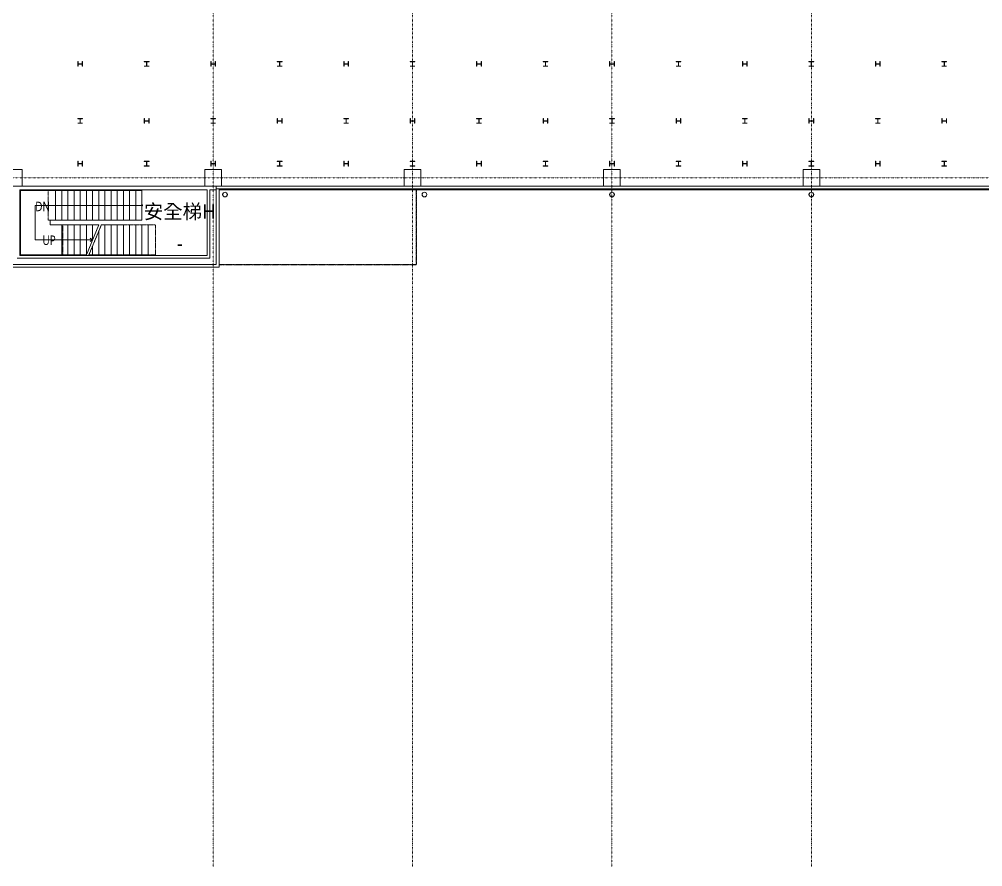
# Model space of a CAD drawing. Extents: x -32000 to 290600, y -111057 to 131250.
# Drawn here: x 68632 to 109219, y -29000 to 6681 of the extents above; entities that cross this region are included whole.
import ezdxf
from ezdxf.enums import TextEntityAlignment as Align

# ---------------------------------------------------------------- set-up
doc = ezdxf.new("R2010")
doc.units = 0
doc.header["$LTSCALE"] = 5
for name, pattern in [('H12PL2$0$JJP_三點線', [0.9, 0.3, -0.15, 0, -0.15, 0, -0.15, 0, -0.15]), ('H12PL2$0$JJP_虛線(退縮線、投影線、地下室範圍、非屬本工程、圖面分區)', [0.45, 0.3, -0.15]), ('H12PL2$0$虛線', [0.846667, 0.423333, -0.423333])]:
    doc.linetypes.add(name, pattern=pattern)
for name, color, linetype in [('H12PL2$0$A-OBJE-MEP', 252, 'Continuous'), ('H12PL2$0$A-STRS', 252, 'Continuous'), ('H12PL2$0$A-TEXT', 252, 'Continuous'), ('H12PL2$0$A-WALL-EX', 252, 'Continuous'), ('H12PL2$0$A-WALL-IN', 252, 'Continuous'), ('H12PL2$0$A-ZONE', 252, 'Continuous'), ('H12PL2$0$S-COL', 252, 'Continuous'), ('H12PL2$0$S-GRID', 252, 'Continuous')]:
    doc.layers.add(name, color=color, linetype=linetype)
doc.styles.add('H12PL2$0$Standard', font='', dxfattribs={"width": 0.8})
doc.styles.get('H12PL2$0$Standard').set_extended_font_data('Microsoft JhengHei')

# ---------------------------------------------------------------- blocks, each defined once
blk = doc.blocks.new('H12PL2')
at = {"layer": 'H12PL2$0$A-OBJE-MEP', "lineweight": 0, "flags": 128}
for points in [[(77395, -700, 1), (77205, -700, 1)], [(85795, -700, 1), (85605, -700, 1)], [(93695, -700, 1), (93505, -700, 1)], [(102095, -700, 1), (101905, -700, 1)]]:
    blk.add_lwpolyline(points, format="xyb", close=True, dxfattribs=at)
at = {"layer": 'H12PL2$0$A-OBJE-MEP', "lineweight": 0}
for centre in [(77300, -700), (85700, -700), (93600, -700), (102000, -700)]:
    blk.add_circle(centre, 100, dxfattribs=at)
at = {"layer": 'H12PL2$0$A-STRS', "lineweight": 0}
for p, q in [((68680, -3230), (68680, -530)), ((68680, -530), (69853.32, -530)), ((68680, -3230), (68680, -530)), ((68680, -530), (70160, -530)), ((69853.32, -530), (70160, -530)), ((70160, -530), (73800, -530)), ((70160, -530), (70160, -1780)), ((70160, -530), (70160, -1780)), ((70160, -530), (70160, -1780)), ((70160, -1780), (70160, -530)), ((70160, -530), (70420, -530)), ((70160, -530), (70160, -1780)), ((70420, -530), (70420, -1780)), ((70420, -1780), (70420, -530)), ((70420, -530), (70680, -530)), ((70420, -530), (70420, -1780)), ((70680, -530), (70680, -1780)), ((70680, -1780), (70680, -530)), ((70680, -530), (70940, -530)), ((70680, -530), (70680, -1780)), ((70940, -530), (70940, -1780)), ((70940, -1780), (70940, -530)), ((70940, -530), (71200, -530)), ((70940, -530), (70940, -1780)), ((71200, -530), (71200, -1780)), ((71200, -1780), (71200, -530)), ((71200, -530), (71460, -530)), ((71200, -530), (71200, -1780)), ((71460, -530), (71460, -1780)), ((71460, -1780), (71460, -530)), ((71460, -530), (71720, -530)), ((71460, -530), (71460, -1780)), ((71720, -530), (71720, -1780)), ((71720, -1780), (71720, -530)), ((71720, -530), (71980, -530)), ((71720, -530), (71720, -1780)), ((71980, -530), (71980, -1780)), ((71980, -1780), (71980, -530)), ((71980, -530), (72240, -530)), ((71980, -530), (71980, -1780)), ((72240, -530), (72240, -1780)), ((72240, -1780), (72240, -530)), ((72240, -530), (72500, -530)), ((72240, -530), (72240, -1780)), ((72500, -530), (72500, -1780)), ((72500, -1780), (72500, -530)), ((72500, -530), (72760, -530)), ((72500, -530), (72500, -1780)), ((72760, -530), (72760, -1780)), ((72760, -1780), (72760, -530)), ((72760, -530), (73020, -530)), ((72760, -530), (72760, -1780)), ((73020, -530), (73020, -1780)), ((73020, -1780), (73020, -530)), ((73020, -530), (73280, -530)), ((73020, -530), (73020, -1780)), ((73280, -530), (73280, -1780)), ((73280, -1780), (73280, -530)), ((73280, -530), (73540, -530)), ((73280, -530), (73280, -1780)), ((73540, -530), (73540, -1780)), ((73540, -1780), (73540, -530)), ((73540, -530), (73800, -530)), ((73540, -530), (73540, -1780)), ((73800, -530), (73800, -1780)), ((73800, -530), (73800, -1780)), ((70160, -1155), (69305, -1155)), ((69305, -1155), (69305, -2605)), ((73540, -1155), (70160, -1155)), ((73800, -1155), (73540, -1155)), ((70160, -1780), (69930, -1780)), ((69930, -1780), (69930, -1980)), ((70160, -1780), (69930, -1780)), ((69930, -1780), (69930, -1980)), ((69930, -1980), (70420, -1980)), ((69930, -1980), (70420, -1980)), ((73800, -1780), (70160, -1780)), ((70420, -1780), (70160, -1780)), ((70680, -1780), (70420, -1780)), ((70420, -1980), (71980, -1980)), ((70420, -3230), (70420, -1980)), ((70420, -3230), (70420, -1980)), ((70420, -1980), (70420, -3230)), ((70420, -3230), (70420, -1980)), ((70420, -1980), (70680, -1980)), ((70940, -1780), (70680, -1780)), ((70680, -3230), (70680, -1980)), ((70680, -1980), (70680, -3230)), ((70680, -3230), (70680, -1980)), ((70680, -1980), (70940, -1980)), ((71200, -1780), (70940, -1780)), ((70940, -3230), (70940, -1980)), ((70940, -1980), (70940, -3230)), ((70940, -3230), (70940, -1980)), ((70940, -1980), (71200, -1980)), ((71460, -1780), (71200, -1780)), ((71200, -3230), (71200, -1980)), ((71200, -1980), (71200, -3230)), ((71200, -3230), (71200, -1980)), ((71200, -1980), (71460, -1980)), ((71720, -1780), (71460, -1780)), ((71460, -3230), (71460, -1980)), ((71460, -1980), (71460, -3230)), ((71460, -3230), (71460, -1980)), ((71460, -1980), (71720, -1980)), ((71460, -3230), (71980, -1980)), ((71980, -1780), (71720, -1780)), ((71720, -2605), (71720, -1980)), ((71720, -1980), (71720, -2605)), ((71720, -2605), (71720, -1980)), ((71720, -1980), (71980, -1980)), ((72240, -1780), (71980, -1780)), ((72500, -1780), (72240, -1780)), ((72760, -1780), (72500, -1780)), ((73020, -1780), (72760, -1780)), ((73280, -1780), (73020, -1780)), ((73540, -1780), (73280, -1780)), ((73800, -1780), (73540, -1780)), ((69305, -2605), (70420, -2605)), ((70420, -2605), (71720, -2605)), ((71620, -2530), (71720, -2605)), ((71720, -2605), (71620, -2680)), ((70420, -3230), (68680, -3230)), ((70420, -3230), (68680, -3230)), ((71460, -3230), (70420, -3230)), ((70680, -3230), (70420, -3230)), ((70940, -3230), (70680, -3230)), ((71200, -3230), (70940, -3230)), ((71460, -3230), (71200, -3230))]:
    blk.add_line(p, q, dxfattribs=at)
at = {"layer": 'H12PL2$0$A-STRS', "linetype": 'H12PL2$0$JJP_虛線(退縮線、投影線、地下室範圍、非屬本工程、圖面分區)', "lineweight": 0}
for p, q in [((69853.32, -1780), (69853.32, -530)), ((73535.65, -1780), (73535.65, -530)), ((69930, -1780), (69853.32, -1780)), ((70466.68, -3230), (70466.68, -1980)), ((71568.31, -3230), (72088.31, -1980)), ((72088.31, -1980), (72240, -1980)), ((72240, -3230), (72240, -1980)), ((72240, -1980), (72240, -3230)), ((72240, -3230), (72240, -1980)), ((72240, -1980), (72500, -1980)), ((72500, -3230), (72500, -1980)), ((72500, -1980), (72500, -3230)), ((72500, -3230), (72500, -1980)), ((72500, -1980), (72760, -1980)), ((72760, -3230), (72760, -1980)), ((72760, -1980), (72760, -3230)), ((72760, -3230), (72760, -1980)), ((72760, -1980), (73020, -1980)), ((73020, -3230), (73020, -1980)), ((73020, -1980), (73020, -3230)), ((73020, -3230), (73020, -1980)), ((73020, -1980), (73280, -1980)), ((73280, -3230), (73280, -1980)), ((73280, -1980), (73280, -3230)), ((73280, -3230), (73280, -1980)), ((73280, -1980), (73540, -1980)), ((73540, -3230), (73540, -1980)), ((73540, -1980), (73540, -3230)), ((73540, -3230), (73540, -1980)), ((73540, -1980), (73800, -1980)), ((73800, -3230), (73800, -1980)), ((73800, -1980), (73800, -3230)), ((73800, -3230), (73800, -1980)), ((73800, -1980), (74060, -1980)), ((74060, -1980), (74366.68, -1980)), ((74060, -3230), (74060, -1980)), ((74060, -1980), (74060, -3230)), ((74366.68, -1980), (74366.68, -3230)), ((71980, -3230), (71980, -2240.36)), ((71980, -2240.36), (71980, -3230)), ((71980, -3230), (71980, -2240.36)), ((71720, -3230), (71568.31, -3230)), ((71720, -3230), (71720, -2865.36)), ((71720, -2865.36), (71720, -3230)), ((71720, -3230), (71720, -2865.36)), ((71980, -3230), (71720, -3230)), ((72240, -3230), (71980, -3230)), ((72500, -3230), (72240, -3230)), ((72760, -3230), (72500, -3230)), ((73020, -3230), (72760, -3230)), ((73280, -3230), (73020, -3230)), ((73540, -3230), (73280, -3230)), ((73800, -3230), (73540, -3230)), ((74060, -3230), (73800, -3230)), ((74366.68, -3230), (74060, -3230))]:
    blk.add_line(p, q, dxfattribs=at)
at = {"layer": 'H12PL2$0$A-STRS', "linetype": 'H12PL2$0$虛線', "lineweight": 0}
for p, q in [((72088.31, -1980), (74060, -1980)), ((74060, -3230), (71568.31, -3230))]:
    blk.add_line(p, q, dxfattribs=at)
at = {"layer": 'H12PL2$0$A-STRS', "lineweight": 0, "flags": 128}
blk.add_lwpolyline([(73800, -1180, -1), (73800, -1130, -1)], format="xyb", close=True, dxfattribs=at)
at = {"layer": 'H12PL2$0$A-WALL-EX', "lineweight": 0}
for p, q in [((77050, -350), (76930, -350)), ((76930, -350), (76930, -465)), ((77050, -350), (76930, -350)), ((76930, -465), (77050, -465)), ((76930, -465), (77050, -465)), ((126700, -465), (77050, -465))]:
    blk.add_line(p, q, dxfattribs=at)
at = {"layer": 'H12PL2$0$A-WALL-EX', "lineweight": 0, "flags": 128}
for points in [[(76930, -350), (76930, -3640)], [(77050, -350), (76930, -350)], [(126735, -350), (77050, -350)], [(77050, -500), (77050, -465)], [(77050, -3640), (77050, -465)], [(77050, -500), (126700, -500)], [(77050, -500), (126700, -500)], [(77050, -500), (126700, -500)], [(77050, -500), (126700, -500)], [(76930, -3640), (68270, -3640)], [(77050, -3760), (77050, -3640)], [(68150, -3760), (77050, -3760)]]:
    blk.add_lwpolyline(points, dxfattribs=at)
at = {"layer": 'H12PL2$0$A-WALL-EX', "linetype": 'H12PL2$0$JJP_虛線(退縮線、投影線、地下室範圍、非屬本工程、圖面分區)', "lineweight": 0, "flags": 128}
for points in [[(85350, -500), (85362, -500)], [(85350, -500), (85350, -3650)], [(85362, -3650), (85362, -500)], [(85350, -3650), (77050, -3650)], [(77050, -3662), (77050, -3650)], [(85362, -3662), (85362, -3650)], [(77050, -3662), (85362, -3662)]]:
    blk.add_lwpolyline(points, dxfattribs=at)
at = {"layer": 'H12PL2$0$A-WALL-IN', "lineweight": 0, "flags": 128}
for points in [[(76450, -350), (68750, -350)], [(76930, -500), (76930, -350)], [(68650, -3259.5), (68650, -500)], [(68650, -500), (76549.5, -500)], [(76549.5, -500), (76549.5, -3259.5)], [(76662.5, -3372.5), (76662.5, -500)], [(76662.5, -500), (76930, -500)], [(68537, -3372.5), (68650, -3372.5)], [(76549.5, -3259.5), (68650, -3259.5)], [(68650, -3372.5), (76549.5, -3372.5)], [(76662.5, -3372.5), (76549.5, -3372.5)]]:
    blk.add_lwpolyline(points, dxfattribs=at)
at = {"layer": 'H12PL2$0$S-COL', "lineweight": 0, "flags": 128}
for points in [[(71300, 4900), (71288, 4900), (71288, 4817, -0.41421356), (71275, 4804), (71125, 4804, -0.41421356), (71112, 4817), (71112, 4900), (71100, 4900), (71100, 4700), (71112, 4700), (71112, 4783, -0.41421356), (71125, 4796), (71275, 4796, -0.41421356), (71288, 4783), (71288, 4700), (71300, 4700)], [(74100, 4700), (74100, 4712), (74017, 4712, -0.41421356), (74004, 4725), (74004, 4875, -0.41421356), (74017, 4888), (74100, 4888), (74100, 4900), (73900, 4900), (73900, 4888), (73983, 4888, -0.41421356), (73996, 4875), (73996, 4725, -0.41421356), (73983, 4712), (73900, 4712), (73900, 4700)], [(76900, 4900), (76888, 4900), (76888, 4817, -0.41421356), (76875, 4804), (76725, 4804, -0.41421356), (76712, 4817), (76712, 4900), (76700, 4900), (76700, 4700), (76712, 4700), (76712, 4783, -0.41421356), (76725, 4796), (76875, 4796, -0.41421356), (76888, 4783), (76888, 4700), (76900, 4700)], [(79700, 4700), (79700, 4712), (79617, 4712, -0.41421356), (79604, 4725), (79604, 4875, -0.41421356), (79617, 4888), (79700, 4888), (79700, 4900), (79500, 4900), (79500, 4888), (79583, 4888, -0.41421356), (79596, 4875), (79596, 4725, -0.41421356), (79583, 4712), (79500, 4712), (79500, 4700)], [(82500, 4900), (82488, 4900), (82488, 4817, -0.41421356), (82475, 4804), (82325, 4804, -0.41421356), (82312, 4817), (82312, 4900), (82300, 4900), (82300, 4700), (82312, 4700), (82312, 4783, -0.41421356), (82325, 4796), (82475, 4796, -0.41421356), (82488, 4783), (82488, 4700), (82500, 4700)], [(85300, 4700), (85300, 4712), (85217, 4712, -0.41421356), (85204, 4725), (85204, 4875, -0.41421356), (85217, 4888), (85300, 4888), (85300, 4900), (85100, 4900), (85100, 4888), (85183, 4888, -0.41421356), (85196, 4875), (85196, 4725, -0.41421356), (85183, 4712), (85100, 4712), (85100, 4700)], [(88100, 4900), (88088, 4900), (88088, 4817, -0.41421356), (88075, 4804), (87925, 4804, -0.41421356), (87912, 4817), (87912, 4900), (87900, 4900), (87900, 4700), (87912, 4700), (87912, 4783, -0.41421356), (87925, 4796), (88075, 4796, -0.41421356), (88088, 4783), (88088, 4700), (88100, 4700)], [(90900, 4700), (90900, 4712), (90817, 4712, -0.41421356), (90804, 4725), (90804, 4875, -0.41421356), (90817, 4888), (90900, 4888), (90900, 4900), (90700, 4900), (90700, 4888), (90783, 4888, -0.41421356), (90796, 4875), (90796, 4725, -0.41421356), (90783, 4712), (90700, 4712), (90700, 4700)], [(93700, 4900), (93688, 4900), (93688, 4817, -0.41421356), (93675, 4804), (93525, 4804, -0.41421356), (93512, 4817), (93512, 4900), (93500, 4900), (93500, 4700), (93512, 4700), (93512, 4783, -0.41421356), (93525, 4796), (93675, 4796, -0.41421356), (93688, 4783), (93688, 4700), (93700, 4700)], [(96500, 4700), (96500, 4712), (96417, 4712, -0.41421356), (96404, 4725), (96404, 4875, -0.41421356), (96417, 4888), (96500, 4888), (96500, 4900), (96300, 4900), (96300, 4888), (96383, 4888, -0.41421356), (96396, 4875), (96396, 4725, -0.41421356), (96383, 4712), (96300, 4712), (96300, 4700)], [(99300, 4900), (99288, 4900), (99288, 4817, -0.41421356), (99275, 4804), (99125, 4804, -0.41421356), (99112, 4817), (99112, 4900), (99100, 4900), (99100, 4700), (99112, 4700), (99112, 4783, -0.41421356), (99125, 4796), (99275, 4796, -0.41421356), (99288, 4783), (99288, 4700), (99300, 4700)], [(102100, 4700), (102100, 4712), (102017, 4712, -0.41421356), (102004, 4725), (102004, 4875, -0.41421356), (102017, 4888), (102100, 4888), (102100, 4900), (101900, 4900), (101900, 4888), (101983, 4888, -0.41421356), (101996, 4875), (101996, 4725, -0.41421356), (101983, 4712), (101900, 4712), (101900, 4700)], [(104900, 4900), (104888, 4900), (104888, 4817, -0.41421356), (104875, 4804), (104725, 4804, -0.41421356), (104712, 4817), (104712, 4900), (104700, 4900), (104700, 4700), (104712, 4700), (104712, 4783, -0.41421356), (104725, 4796), (104875, 4796, -0.41421356), (104888, 4783), (104888, 4700), (104900, 4700)], [(107700, 4700), (107700, 4712), (107617, 4712, -0.41421356), (107604, 4725), (107604, 4875, -0.41421356), (107617, 4888), (107700, 4888), (107700, 4900), (107500, 4900), (107500, 4888), (107583, 4888, -0.41421356), (107596, 4875), (107596, 4725, -0.41421356), (107583, 4712), (107500, 4712), (107500, 4700)], [(71300, 2300), (71300, 2312), (71217, 2312, -0.41421356), (71204, 2325), (71204, 2475, -0.41421356), (71217, 2488), (71300, 2488), (71300, 2500), (71100, 2500), (71100, 2488), (71183, 2488, -0.41421356), (71196, 2475), (71196, 2325, -0.41421356), (71183, 2312), (71100, 2312), (71100, 2300)], [(74100, 2500), (74088, 2500), (74088, 2417, -0.41421356), (74075, 2404), (73925, 2404, -0.41421356), (73912, 2417), (73912, 2500), (73900, 2500), (73900, 2300), (73912, 2300), (73912, 2383, -0.41421356), (73925, 2396), (74075, 2396, -0.41421356), (74088, 2383), (74088, 2300), (74100, 2300)], [(76900, 2300), (76900, 2312), (76817, 2312, -0.41421356), (76804, 2325), (76804, 2475, -0.41421356), (76817, 2488), (76900, 2488), (76900, 2500), (76700, 2500), (76700, 2488), (76783, 2488, -0.41421356), (76796, 2475), (76796, 2325, -0.41421356), (76783, 2312), (76700, 2312), (76700, 2300)], [(79700, 2500), (79688, 2500), (79688, 2417, -0.41421356), (79675, 2404), (79525, 2404, -0.41421356), (79512, 2417), (79512, 2500), (79500, 2500), (79500, 2300), (79512, 2300), (79512, 2383, -0.41421356), (79525, 2396), (79675, 2396, -0.41421356), (79688, 2383), (79688, 2300), (79700, 2300)], [(82500, 2300), (82500, 2312), (82417, 2312, -0.41421356), (82404, 2325), (82404, 2475, -0.41421356), (82417, 2488), (82500, 2488), (82500, 2500), (82300, 2500), (82300, 2488), (82383, 2488, -0.41421356), (82396, 2475), (82396, 2325, -0.41421356), (82383, 2312), (82300, 2312), (82300, 2300)], [(85300, 2500), (85288, 2500), (85288, 2417, -0.41421356), (85275, 2404), (85125, 2404, -0.41421356), (85112, 2417), (85112, 2500), (85100, 2500), (85100, 2300), (85112, 2300), (85112, 2383, -0.41421356), (85125, 2396), (85275, 2396, -0.41421356), (85288, 2383), (85288, 2300), (85300, 2300)], [(88100, 2300), (88100, 2312), (88017, 2312, -0.41421356), (88004, 2325), (88004, 2475, -0.41421356), (88017, 2488), (88100, 2488), (88100, 2500), (87900, 2500), (87900, 2488), (87983, 2488, -0.41421356), (87996, 2475), (87996, 2325, -0.41421356), (87983, 2312), (87900, 2312), (87900, 2300)], [(90900, 2500), (90888, 2500), (90888, 2417, -0.41421356), (90875, 2404), (90725, 2404, -0.41421356), (90712, 2417), (90712, 2500), (90700, 2500), (90700, 2300), (90712, 2300), (90712, 2383, -0.41421356), (90725, 2396), (90875, 2396, -0.41421356), (90888, 2383), (90888, 2300), (90900, 2300)], [(93700, 2300), (93700, 2312), (93617, 2312, -0.41421356), (93604, 2325), (93604, 2475, -0.41421356), (93617, 2488), (93700, 2488), (93700, 2500), (93500, 2500), (93500, 2488), (93583, 2488, -0.41421356), (93596, 2475), (93596, 2325, -0.41421356), (93583, 2312), (93500, 2312), (93500, 2300)], [(96500, 2500), (96488, 2500), (96488, 2417, -0.41421356), (96475, 2404), (96325, 2404, -0.41421356), (96312, 2417), (96312, 2500), (96300, 2500), (96300, 2300), (96312, 2300), (96312, 2383, -0.41421356), (96325, 2396), (96475, 2396, -0.41421356), (96488, 2383), (96488, 2300), (96500, 2300)], [(99300, 2300), (99300, 2312), (99217, 2312, -0.41421356), (99204, 2325), (99204, 2475, -0.41421356), (99217, 2488), (99300, 2488), (99300, 2500), (99100, 2500), (99100, 2488), (99183, 2488, -0.41421356), (99196, 2475), (99196, 2325, -0.41421356), (99183, 2312), (99100, 2312), (99100, 2300)], [(102100, 2500), (102088, 2500), (102088, 2417, -0.41421356), (102075, 2404), (101925, 2404, -0.41421356), (101912, 2417), (101912, 2500), (101900, 2500), (101900, 2300), (101912, 2300), (101912, 2383, -0.41421356), (101925, 2396), (102075, 2396, -0.41421356), (102088, 2383), (102088, 2300), (102100, 2300)], [(104900, 2300), (104900, 2312), (104817, 2312, -0.41421356), (104804, 2325), (104804, 2475, -0.41421356), (104817, 2488), (104900, 2488), (104900, 2500), (104700, 2500), (104700, 2488), (104783, 2488, -0.41421356), (104796, 2475), (104796, 2325, -0.41421356), (104783, 2312), (104700, 2312), (104700, 2300)], [(107700, 2500), (107688, 2500), (107688, 2417, -0.41421356), (107675, 2404), (107525, 2404, -0.41421356), (107512, 2417), (107512, 2500), (107500, 2500), (107500, 2300), (107512, 2300), (107512, 2383, -0.41421356), (107525, 2396), (107675, 2396, -0.41421356), (107688, 2383), (107688, 2300), (107700, 2300)], [(71300, 700), (71288, 700), (71288, 617, -0.41421356), (71275, 604), (71125, 604, -0.41421356), (71112, 617), (71112, 700), (71100, 700), (71100, 500), (71112, 500), (71112, 583, -0.41421356), (71125, 596), (71275, 596, -0.41421356), (71288, 583), (71288, 500), (71300, 500)], [(74100, 500), (74100, 512), (74017, 512, -0.41421356), (74004, 525), (74004, 675, -0.41421356), (74017, 688), (74100, 688), (74100, 700), (73900, 700), (73900, 688), (73983, 688, -0.41421356), (73996, 675), (73996, 525, -0.41421356), (73983, 512), (73900, 512), (73900, 500)], [(76900, 700), (76888, 700), (76888, 617, -0.41421356), (76875, 604), (76725, 604, -0.41421356), (76712, 617), (76712, 700), (76700, 700), (76700, 500), (76712, 500), (76712, 583, -0.41421356), (76725, 596), (76875, 596, -0.41421356), (76888, 583), (76888, 500), (76900, 500)], [(79700, 500), (79700, 512), (79617, 512, -0.41421356), (79604, 525), (79604, 675, -0.41421356), (79617, 688), (79700, 688), (79700, 700), (79500, 700), (79500, 688), (79583, 688, -0.41421356), (79596, 675), (79596, 525, -0.41421356), (79583, 512), (79500, 512), (79500, 500)], [(82500, 700), (82488, 700), (82488, 617, -0.41421356), (82475, 604), (82325, 604, -0.41421356), (82312, 617), (82312, 700), (82300, 700), (82300, 500), (82312, 500), (82312, 583, -0.41421356), (82325, 596), (82475, 596, -0.41421356), (82488, 583), (82488, 500), (82500, 500)], [(85300, 500), (85300, 512), (85217, 512, -0.41421356), (85204, 525), (85204, 675, -0.41421356), (85217, 688), (85300, 688), (85300, 700), (85100, 700), (85100, 688), (85183, 688, -0.41421356), (85196, 675), (85196, 525, -0.41421356), (85183, 512), (85100, 512), (85100, 500)], [(88100, 700), (88088, 700), (88088, 617, -0.41421356), (88075, 604), (87925, 604, -0.41421356), (87912, 617), (87912, 700), (87900, 700), (87900, 500), (87912, 500), (87912, 583, -0.41421356), (87925, 596), (88075, 596, -0.41421356), (88088, 583), (88088, 500), (88100, 500)], [(90900, 500), (90900, 512), (90817, 512, -0.41421356), (90804, 525), (90804, 675, -0.41421356), (90817, 688), (90900, 688), (90900, 700), (90700, 700), (90700, 688), (90783, 688, -0.41421356), (90796, 675), (90796, 525, -0.41421356), (90783, 512), (90700, 512), (90700, 500)], [(93700, 700), (93688, 700), (93688, 617, -0.41421356), (93675, 604), (93525, 604, -0.41421356), (93512, 617), (93512, 700), (93500, 700), (93500, 500), (93512, 500), (93512, 583, -0.41421356), (93525, 596), (93675, 596, -0.41421356), (93688, 583), (93688, 500), (93700, 500)], [(96500, 500), (96500, 512), (96417, 512, -0.41421356), (96404, 525), (96404, 675, -0.41421356), (96417, 688), (96500, 688), (96500, 700), (96300, 700), (96300, 688), (96383, 688, -0.41421356), (96396, 675), (96396, 525, -0.41421356), (96383, 512), (96300, 512), (96300, 500)], [(99300, 700), (99288, 700), (99288, 617, -0.41421356), (99275, 604), (99125, 604, -0.41421356), (99112, 617), (99112, 700), (99100, 700), (99100, 500), (99112, 500), (99112, 583, -0.41421356), (99125, 596), (99275, 596, -0.41421356), (99288, 583), (99288, 500), (99300, 500)], [(102100, 500), (102100, 512), (102017, 512, -0.41421356), (102004, 525), (102004, 675, -0.41421356), (102017, 688), (102100, 688), (102100, 700), (101900, 700), (101900, 688), (101983, 688, -0.41421356), (101996, 675), (101996, 525, -0.41421356), (101983, 512), (101900, 512), (101900, 500)], [(104900, 700), (104888, 700), (104888, 617, -0.41421356), (104875, 604), (104725, 604, -0.41421356), (104712, 617), (104712, 700), (104700, 700), (104700, 500), (104712, 500), (104712, 583, -0.41421356), (104725, 596), (104875, 596, -0.41421356), (104888, 583), (104888, 500), (104900, 500)], [(107700, 500), (107700, 512), (107617, 512, -0.41421356), (107604, 525), (107604, 675, -0.41421356), (107617, 688), (107700, 688), (107700, 700), (107500, 700), (107500, 688), (107583, 688, -0.41421356), (107596, 675), (107596, 525, -0.41421356), (107583, 512), (107500, 512), (107500, 500)]]:
    blk.add_lwpolyline(points, format="xyb", close=True, dxfattribs=at)
for points in [[(68270, -350), (68750, -350), (68750, 350), (68050, 350), (68050, -350)], [(77150, -350), (77150, 350), (76450, 350), (76450, -350), (76930, -350)], [(85550, -350), (85550, 350), (84850, 350), (84850, -350)], [(93950, -350), (93950, 350), (93250, 350), (93250, -350)], [(102350, -350), (102350, 350), (101650, 350), (101650, -350)]]:
    blk.add_lwpolyline(points, dxfattribs=at)
at = {"layer": 'H12PL2$0$S-GRID', "linetype": 'H12PL2$0$JJP_三點線', "lineweight": 0}
for p, q in [((76800, 128250), (76800, -28000)), ((85200, 128250), (85200, -28000)), ((93600, 128250), (93600, -28000)), ((102000, 128250), (102000, -28000)), ((-29000, 0), (289600, 0)), ((76800, -28000), (76800, -29000)), ((85200, -28000), (85200, -29000)), ((93600, -28000), (93600, -29000)), ((102000, -28000), (102000, -29000))]:
    blk.add_line(p, q, dxfattribs=at)
at = {"layer": 'H12PL2$0$A-TEXT', "linetype": 'Continuous', "lineweight": 0, "char_height": 400, "attachment_point": 4, "style": 'H12PL2$0$Standard'}
for s, insert in [('\\A1;DN', (69305, -1200.61)), ('\\A1;UP', (69609.52, -2624.51))]:
    blk.add_mtext(s, dxfattribs=dict(at, insert=insert))
at = {"layer": 'H12PL2$0$A-ZONE', "style": 'H12PL2$0$Standard'}
for s, p in [('安全梯H', (75393.11, -1114.51)), ('-', (75393.11, -2456.4))]:
    blk.add_text(s, height=600, dxfattribs=at).set_placement(p, align=Align.TOP_CENTER)

msp = doc.modelspace()

# ---------------------------------------------------------------- block references
msp.add_blockref('H12PL2', (0, 0))

doc.saveas('drawing.dxf')
